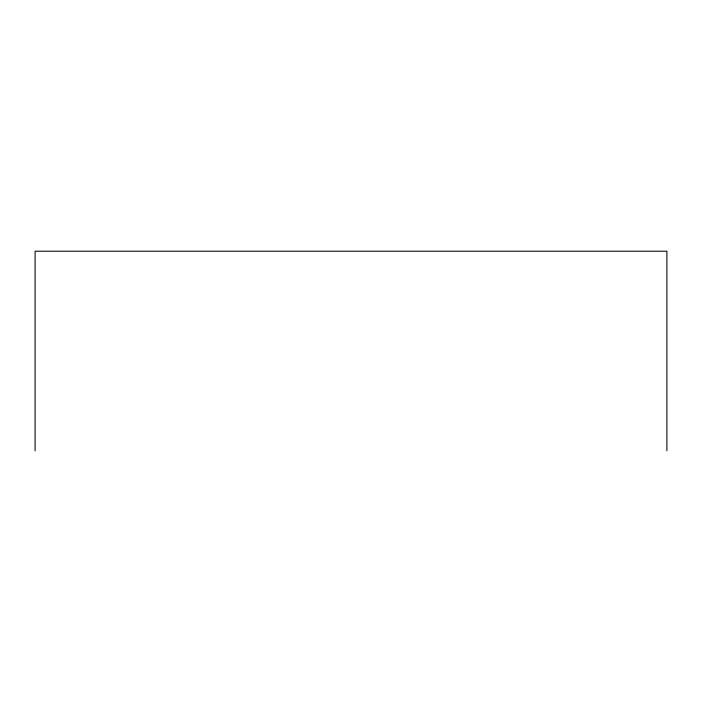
<?xml version="1.0" encoding="UTF-8"?>
<svg xmlns="http://www.w3.org/2000/svg" width="702" height="702" viewBox="0 0 702 702"><rect width="100%" height="100%" fill="white"/><g stroke="black" fill="none" stroke-linecap="round" stroke-linejoin="round"><path stroke-width="1.05" d="M666.9 450.781L666.9 251.219L35.1 251.219L35.1 450.781"/></g></svg>
